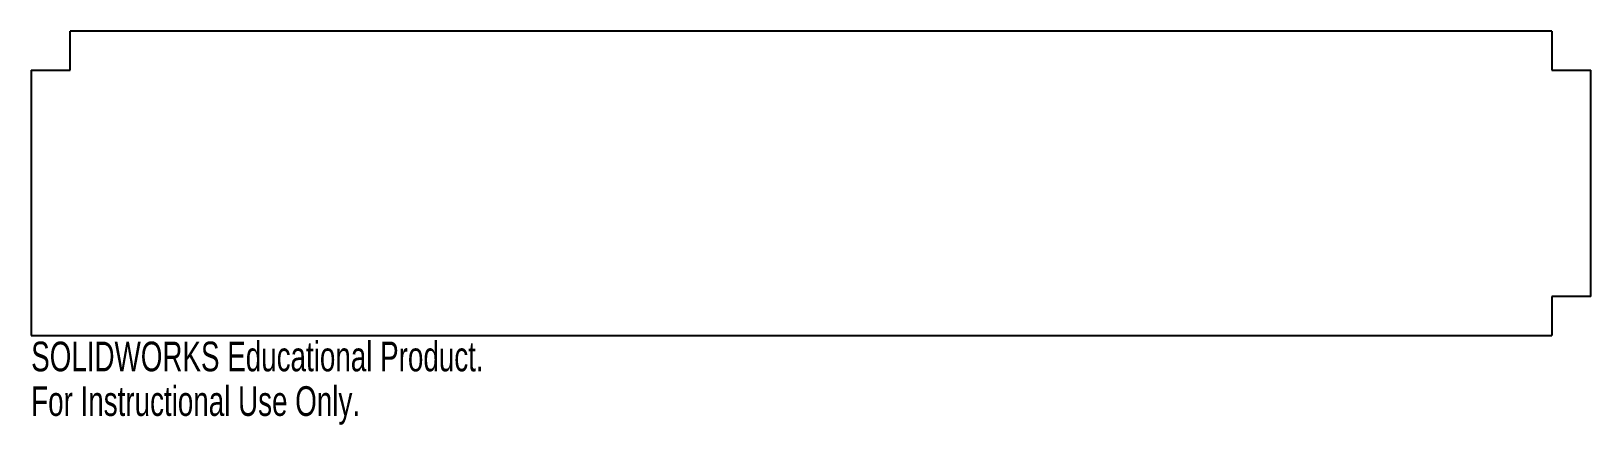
# Model space of a CAD drawing. Header units: inches. Extents: x -5 to 5, y -1.5 to 1.
import ezdxf

# ---------------------------------------------------------------- set-up
doc = ezdxf.new("R2010")
doc.units = ezdxf.units.IN
doc.header["$MEASUREMENT"] = 0
doc.styles.add('SLDTEXTSTYLE0', font='TXT', dxfattribs={"width": 0.7})

msp = doc.modelspace()

# ---------------------------------------------------------------- linework, layer by layer
at = {"color": 7, "linetype": 'Continuous', "lineweight": 25}
for p, q in [((-4.75, 0.725), (-4.75, 0.975)), ((4.75, 0.975), (-4.75, 0.975)), ((4.75, 0.975), (4.75, 0.725)), ((-5, 0.725), (-4.75, 0.725)), ((-5, 0.725), (-5, -0.975)), ((4.75, 0.725), (5, 0.725)), ((5, -0.725), (5, 0.725)), ((4.75, -0.725), (4.75, -0.975)), ((5, -0.725), (4.75, -0.725)), ((-5, -0.975), (4.75, -0.975))]:
    msp.add_line(p, q, dxfattribs=at)

# ---------------------------------------------------------------- texts
at = {"color": 7, "linetype": 'Continuous', "char_height": 0.1903, "attachment_point": 1, "style": 'SLDTEXTSTYLE0'}
for s, insert in [('SOLIDWORKS Educational Product.', (-5, -1.015)), ('For Instructional Use Only.', (-5, -1.301))]:
    msp.add_mtext(s, dxfattribs=dict(at, insert=insert))

doc.saveas('drawing.dxf')
